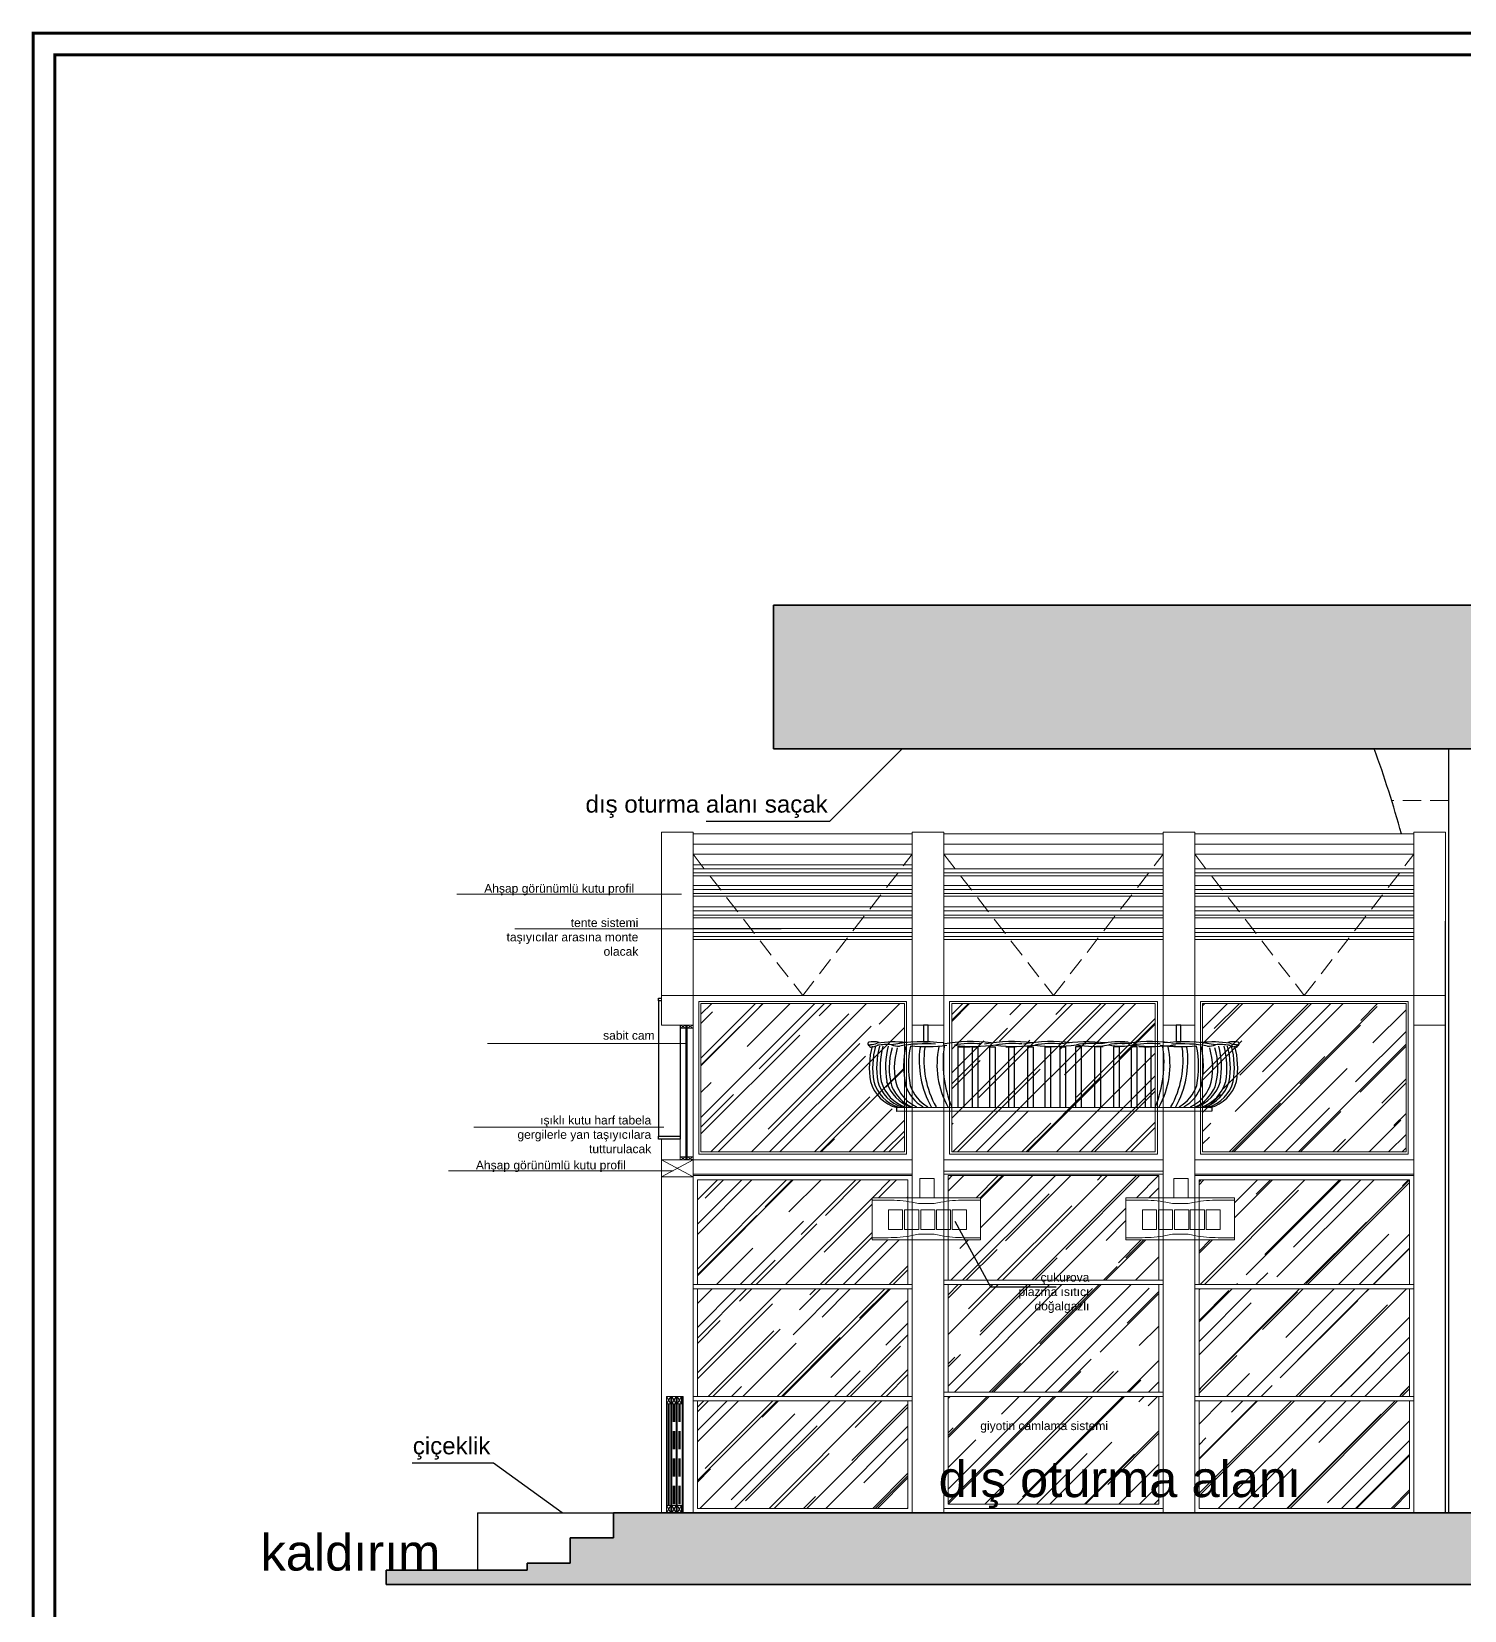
# Model space of a CAD drawing. Header units: millimetres. Extents: x 54215 to 67697, y 23496 to 56611.
# Drawn here: x 55067 to 56064, y 42709 to 43809 of the extents above; entities that cross this region are included whole.
import ezdxf

# ---------------------------------------------------------------- set-up
doc = ezdxf.new("R2010")
doc.units = ezdxf.units.MM
doc.linetypes.add('DASHED', pattern=[19.05, 12.7, -6.35])
for name, color, linetype, lineweight in [('- 0.20', 41, 'Continuous', 20), ('- 0.25', 43, 'Continuous', 25), ('no3_ahsap gorunus arka ince', 53, 'Continuous', 15), ('no3_ahsap gorunus on ince', 32, 'Continuous', 13), ('no3_cam kesit arka', 141, 'Continuous', 18), ('no3_duvar kaplama', 8, 'Continuous', 0), ('no3_duvar kaplama trimli', 8, 'Continuous', 0), ('no3_duvar mevcut', 4, 'Continuous', 35), ('no3_elektrik işaretleri', 10, 'Continuous', 0), ('no3_kutu profil gorunus', 8, 'Continuous', 0), ('no3_kutuprofil kesit', 74, 'Continuous', 18), ('no3_tefriş arka ince', 65, 'Continuous', 13), ('no3_yazı duvar', 152, 'Continuous', 0)]:
    doc.layers.add(name, color=color, linetype=linetype, lineweight=lineweight)
doc.layers.add('0 rölöve', color=7, linetype='Continuous', true_color=0xf1380e)
doc.layers.add('no3_ahsap kesit on', color=7, linetype='Continuous', lineweight=20, true_color=0xfca103)
doc.layers.add('no3_doğrama gorunus', color=7, linetype='Continuous', lineweight=0, true_color=0x004d4d)
doc.styles.get("Standard").update_dxf_attribs({"font": 'arial.ttf'})

# ---------------------------------------------------------------- blocks, each defined once
blk = doc.blocks.new('are6bk')
blk.add_lwpolyline([(57039.1, 26913.6), (57039.1, 26927), (57029.2, 26927), (57029.2, 26913.6)])
for points in [[(56995.9, 26884.2), (57071.5, 26884.2), (57071.5, 26913.6), (56995.9, 26913.6)], [(57007.4, 26891.4), (57017.2, 26891.4), (57017.2, 26905.3), (57007.4, 26905.3)], [(57018.5, 26891.4), (57028.4, 26891.4), (57028.4, 26905.3), (57018.5, 26905.3)], [(57029.8, 26891.4), (57039.7, 26891.4), (57039.7, 26905.3), (57029.8, 26905.3)], [(57040.7, 26891.4), (57050.6, 26891.4), (57050.6, 26905.3), (57040.7, 26905.3)], [(57051.8, 26891.4), (57061.6, 26891.4), (57061.6, 26905.3), (57051.8, 26905.3)]]:
    blk.add_lwpolyline(points, close=True)
for points in [[(56995.9, 26912), (57007.2, 26912, -0.046816), (57023.7, 26910.5, -0.013036), (57028.2, 26909.5), (57033.7, 26909.5)], [(57071.5, 26912), (57060.2, 26912, 0.046816), (57043.7, 26910.5, 0.013036), (57039.2, 26909.5), (57033.7, 26909.5)], [(56995.9, 26885.8), (57007.2, 26885.8, 0.046816), (57023.7, 26887.3, 0.013036), (57028.2, 26888.3), (57033.7, 26888.3)], [(57071.5, 26885.8), (57060.2, 26885.8, -0.046816), (57043.7, 26887.3, -0.013036), (57039.2, 26888.3), (57033.7, 26888.3)]]:
    blk.add_lwpolyline(points, format="xyb")
blk = doc.blocks.new('sepepepryh j')
for p, q in [((11904.1, 23556.3), (11904.1, 23514.1)), ((11904.1, 23556.3), (11908.1, 23556.3)), ((11908.1, 23556.3), (11908.1, 23514.1)), ((11908.6, 23556.3), (11912.6, 23556.3)), ((11913.9, 23556.3), (11913.9, 23514.1)), ((11913.9, 23556.3), (11917.9, 23556.3)), ((11917.9, 23556.3), (11917.9, 23514.1)), ((11926.1, 23556.3), (11926.1, 23514.1)), ((11926.1, 23556.3), (11930.1, 23556.3)), ((11930.1, 23556.3), (11930.1, 23514.1)), ((11937.4, 23556.3), (11941.4, 23556.3)), ((11939.3, 23556.3), (11939.3, 23514.1)), ((11939.3, 23556.3), (11943.3, 23556.3)), ((11943.3, 23556.3), (11943.3, 23514.1)), ((11952.6, 23556.3), (11952.6, 23514.1)), ((11952.6, 23556.3), (11956.6, 23556.3)), ((11956.6, 23556.3), (11956.6, 23514.1)), ((11964.6, 23556.3), (11964.6, 23514.1)), ((11964.6, 23556.3), (11968.6, 23556.3)), ((11968.6, 23556.3), (11968.6, 23514.1)), ((11975.1, 23556.3), (11975.1, 23514.1)), ((11975.1, 23556.3), (11979.1, 23556.3)), ((11979.1, 23556.3), (11979.1, 23514.1)), ((11986, 23556.3), (11986, 23514.1)), ((11990, 23556.3), (11986, 23556.3)), ((11990, 23556.3), (11990, 23514.1)), ((11999.3, 23556.3), (11999.3, 23514.1)), ((12003.3, 23556.3), (11999.3, 23556.3)), ((12005.2, 23556.3), (12001.2, 23556.3)), ((12003.3, 23556.3), (12003.3, 23514.1)), ((12012.4, 23556.3), (12012.4, 23514.1)), ((12016.4, 23556.3), (12012.4, 23556.3)), ((12016.4, 23556.3), (12016.4, 23514.1)), ((12024.7, 23556.3), (12024.7, 23514.1)), ((12028.7, 23556.3), (12024.7, 23556.3)), ((12028.7, 23556.3), (12028.7, 23514.1)), ((12034, 23556.3), (12030, 23556.3)), ((12033.6, 23556.3), (12037.6, 23556.3)), ((12034.5, 23556.3), (12034.5, 23514.1)), ((12038.5, 23556.3), (12034.5, 23556.3)), ((12038.5, 23556.3), (12038.5, 23514.1))]:
    blk.add_line(p, q)
blk.add_lwpolyline([(11861.6, 23514.1), (12081, 23514.5), (12081, 23511.7), (11861.6, 23511.3)], close=True)
for centre, radius, start, end in [((11842.7, 23558.5), 1.39, 122.3781, 261.0693), ((11845.1, 23547), 13, 71.43, 104.2056), ((11901.7, 23542), 59.3, 165.5104, 189.4557), ((11843.3, 23557.1), 0.868, 106.0011, 270.1074), ((11842.9, 23571.1), 13.1, 270.9444, 292.1774), ((11842.4, 23570.4), 14.2, 273.971, 294.2875), ((11904, 23542), 59.3, 165.5104, 189.4557), ((11906.8, 23542), 59.3, 165.5104, 189.4557), ((11859.4, 23482.1), 77.7, 83.6459, 98.5302), ((11854.6, 23517.7), 40.3, 85.3931, 99.1667), ((11909.2, 23542), 59.3, 165.5104, 189.4557), ((11913, 23542), 59.3, 165.5104, 189.4557), ((11902.8, 23541.8), 46.6, 162.7546, 196.5012), ((11880, 23441.6), 118.3, 83.2772, 100.8191), ((11862.2, 23567.5), 10.6, 245.6833, 277.0788), ((11906.4, 23541.8), 46.6, 162.7546, 196.5012), ((11881.1, 23457.6), 100.9, 85.7874, 100.0182), ((11936.5, 23542.9), 70.2, 168.4652, 191.0202), ((11939.8, 23542.9), 70.2, 168.4652, 191.0202), ((11880.9, 23680.8), 124.2, 265.4247, 277.1494), ((11944, 23547.1), 66.9, 172.3915, 209.0965), ((11947.3, 23547.1), 66.9, 172.3915, 209.0965), ((11949.1, 23543.8), 59.6, 167.6962, 209.3281), ((11976.2, 23545.4), 82.5, 172.0041, 201.8069), ((11913, 23458.2), 101.9, 81.9794, 100.8718), ((11914.1, 23492.4), 66.3, 84.906, 100.8005), ((11915, 23663.5), 106.8, 262.8363, 278.3951), ((11941.8, 23458.2), 101.9, 81.9794, 100.8718), ((11942.9, 23492.4), 66.3, 84.906, 100.8005), ((11943.8, 23663.5), 106.8, 262.8363, 278.3951), ((11969, 23458.2), 101.9, 81.9794, 100.8718), ((11970.1, 23492.4), 66.3, 84.906, 100.8005), ((11971, 23663.5), 106.8, 262.8363, 278.3951), ((11993.8, 23449.7), 110.2, 83.0014, 99.2894), ((11998.1, 23476.5), 82.2, 85.7872, 98.0408), ((11997.9, 23612.4), 55.7, 258.2914, 281.5629), ((12017, 23506.3), 53.7, 84.0543, 103.8936), ((12020.2, 23493.6), 65.2, 85.6911, 99.8146), ((12017.4, 23591.8), 35, 256.2999, 285.0593), ((12038, 23458.2), 101.9, 81.9794, 100.8718), ((12039.1, 23492.4), 66.3, 84.906, 100.8005), ((12040, 23663.5), 106.8, 262.8363, 278.3951), ((11965.1, 23545.4), 82.5, 338.1931, 7.9959), ((11992.2, 23543.8), 59.6, 330.6719, 12.3038), ((12060.4, 23680.8), 124.2, 262.8506, 274.5753), ((12061.2, 23441.6), 118.3, 79.1809, 96.7228), ((11994, 23547.1), 66.9, 330.9035, 7.6085), ((12060.2, 23457.6), 100.9, 79.9818, 94.2126), ((11997.3, 23547.1), 66.9, 330.9035, 7.6085), ((12001.5, 23542.9), 70.2, 348.9798, 11.5348), ((12081.9, 23482.1), 77.7, 81.4698, 96.3541), ((12004.8, 23542.9), 70.2, 348.9798, 11.5348), ((12079.1, 23567.5), 10.6, 262.9212, 294.3167), ((12034.9, 23541.8), 46.6, 343.4988, 17.2454), ((12038.5, 23541.8), 46.6, 343.4988, 17.2454), ((12086.7, 23517.7), 40.3, 80.8333, 94.6069), ((12028.3, 23542), 59.3, 350.5443, 14.4896), ((12032.1, 23542), 59.3, 350.5443, 14.4896), ((12034.5, 23542), 59.3, 350.5443, 14.4896), ((12096.2, 23547), 13, 75.7944, 108.57), ((12098.9, 23570.4), 14.2, 245.7125, 266.029), ((12098.4, 23571.1), 13.1, 247.8226, 269.0556), ((12037.3, 23542), 59.3, 350.5443, 14.4896), ((12039.6, 23542), 59.3, 350.5443, 14.4896), ((12098, 23557.1), 0.868, 269.8926, 73.9989), ((12098.6, 23558.5), 1.39, 278.9307, 57.6219), ((11868.4, 23539.5), 26.3, 196.1295, 255.038), ((11870.7, 23539.5), 26.3, 196.1295, 252.1177), ((11873.5, 23539.5), 26.3, 196.1295, 252.1177), ((11875.9, 23539.5), 26.3, 196.1295, 252.1177), ((11879.7, 23539.5), 26.3, 196.1295, 252.1177), ((11883.7, 23539.6), 27.8, 203.2493, 244.3273), ((11887.3, 23539.6), 27.8, 203.2493, 244.3273), ((11893.1, 23537.9), 26.8, 198.1335, 240.3711), ((11896.4, 23537.9), 26.8, 198.1335, 240.3711), ((12044.9, 23537.9), 26.8, 299.6289, 341.8665), ((12048.2, 23537.9), 26.8, 299.6289, 341.8665), ((12054, 23539.6), 27.8, 295.6727, 336.7507), ((12061.6, 23539.5), 26.3, 287.8823, 343.8705), ((12057.6, 23539.6), 27.8, 295.6727, 336.7507), ((12065.4, 23539.5), 26.3, 287.8823, 343.8705), ((12067.7, 23539.5), 26.3, 287.8823, 343.8705), ((12070.6, 23539.5), 26.3, 287.8823, 343.8705), ((12072.9, 23539.5), 26.3, 284.962, 343.8705)]:
    blk.add_arc(centre, radius, start, end)

msp = doc.modelspace()

# ---------------------------------------------------------------- hatches: boundary and pattern name
at = {"layer": 'no3_duvar kaplama'}
h = msp.add_hatch(dxfattribs=at)
h.set_pattern_fill('JIS_STN_2.5', color=256, scale=3)
h.set_pattern_definition([(45, (43807.661, 19545.4995), (-5.3033009, 5.3033009), []), (45, (43812.956, 19545.4995), (-5.3033009, 5.3033009), [3.6, -1.5])])
h.paths.add_polyline_path([(56962.143, 43363.956), (56962.143, 43323.956), (56978.143, 43323.956), (56978.143, 43363.956), (57083.143, 43363.956), (57083.143, 43323.956), (57099.143, 43323.956), (57099.143, 43363.956), (57204.143, 43363.956), (57204.143, 43323.956), (57220.143, 43323.956), (57220.143, 43363.956), (57325.143, 43363.956), (57325.143, 43323.956), (57409.143, 43323.956), (57409.143, 43363.956), (57545.809, 43363.956), (57545.809, 43323.956), (57592.309, 43323.956), (57592.309, 42768.956), (57578.309, 42768.956), (56093.309, 42768.956), (56093.309, 42772.956), (56093.309, 42777.456), (55471.809, 42777.456), (55471.809, 42759.956), (55441.809, 42759.956), (55441.809, 42742.456), (55411.809, 42742.456), (55411.809, 42737.456), (55313.583, 42737.456), (55313.583, 42727.456), (57631.659, 42727.456), (57631.659, 43409.456), (55583.309, 43409.456), (55583.309, 43309.456), (56083.309, 43309.456), (56083.309, 43323.956), (56093.309, 43323.956), (56143.643, 43323.956), (56143.643, 43363.956), (56248.643, 43363.956), (56248.643, 43323.956), (56264.643, 43323.956), (56264.643, 43363.956), (56369.643, 43363.956), (56369.643, 43323.956), (56385.643, 43323.956), (56385.643, 43363.956), (56490.643, 43363.956), (56490.643, 43326.338), (56506.643, 43326.338), (56506.643, 43363.956), (56611.643, 43363.956), (56611.643, 43323.956), (56627.643, 43323.956), (56627.643, 43363.956), (56732.643, 43363.956), (56732.643, 43323.956), (56740.643, 43323.956), (56748.643, 43323.956), (56748.643, 43363.956), (56786.643, 43363.956), (56786.643, 43323.956), (56857.143, 43323.956), (56857.143, 43363.956)])
h.paths.add_polyline_path([(55219.701, 42730.389), (55357.699, 42730.389), (55357.699, 42768.808), (55219.701, 42768.808)], flags=9)
h = msp.add_hatch(dxfattribs=at)
h.set_pattern_fill('AR-RROOF', color=256, angle=45)
h.set_pattern_definition([(45, (43807.66, 19545.5), (21.552615, 57.47364), [381, -50.8, 127, -25.4]), (45, (43822.568, 19578.367), (-41.847994, 5.92697), [76.2, -8.382, 152.4, -19.05]), (45, (43801.375, 19569.746), (81.36112, 105.428207), [203.2, -35.56, 101.6, -25.4])])
h.paths.add_polyline_path([(55674.475, 43028.731), (55674.475, 43132.051), (55532.809, 43132.051), (55532.809, 43028.731)])
h.paths.add_polyline_path([(55707.475, 43132.051), (55707.475, 43028.731), (55849.142, 43028.731), (55849.142, 43132.051)])
h.paths.add_polyline_path([(55882.142, 43132.051), (55882.142, 43028.731), (56023.809, 43028.731), (56023.809, 43132.051)])
h.paths.add_polyline_path([(55676.975, 42936.328), (55676.975, 42967.402), (55651.94, 42967.402), (55651.94, 42996.802), (55676.975, 42996.802), (55676.975, 43009.265), (55530.309, 43009.265), (55530.309, 42936.328)])
h.paths.add_polyline_path([(55676.975, 42858.392), (55676.975, 42933.328), (55530.309, 42933.328), (55530.309, 42858.392)])
h.paths.add_polyline_path([(55530.309, 42855.392), (55530.309, 42780.456), (55676.975, 42780.456), (55676.975, 42855.392)])
h.paths.add_polyline_path([(55851.642, 42861.392), (55851.642, 42936.328), (55704.975, 42936.328), (55704.975, 42861.392)])
h.paths.add_polyline_path([(55704.975, 42858.392), (55704.975, 42783.456), (55851.642, 42783.456), (55851.642, 42858.392)])
h.paths.add_polyline_path([(55828.768, 42996.802), (55851.642, 42996.802), (55851.642, 43012.265), (55704.975, 43012.265), (55704.975, 42996.802), (55727.54, 42996.802), (55727.54, 42967.402), (55704.975, 42967.402), (55704.975, 42939.328), (55851.642, 42939.328), (55851.642, 42967.402), (55828.768, 42967.402)])
h.paths.add_polyline_path([(56026.309, 42936.328), (56026.309, 43009.265), (55879.642, 43009.265), (55879.642, 42996.802), (55904.368, 42996.802), (55904.368, 42967.402), (55879.642, 42967.402), (55879.642, 42936.328)])
h.paths.add_polyline_path([(56026.309, 42858.392), (56026.309, 42933.328), (55879.642, 42933.328), (55879.642, 42858.392)])
h.paths.add_polyline_path([(55879.642, 42855.392), (55879.642, 42780.456), (56026.309, 42780.456), (56026.309, 42855.392)])
h.paths.add_polyline_path([(55690.275, 42773.431), (55958.752, 42773.431), (55958.752, 42821.57), (55690.275, 42821.57)], flags=9)

# ---------------------------------------------------------------- linework, layer by layer
at = {"layer": '- 0.25'}
for p, q in [((56053.309, 43309.456), (56053.309, 42777.456)), ((56051.309, 42777.456), (56051.309, 43189.456)), ((55377.309, 42777.456), (55471.809, 42777.456)), ((55377.309, 42777.456), (55377.309, 42737.456))]:
    msp.add_line(p, q, dxfattribs=at)
msp.add_arc((55298.853, 43051.796), 748.517, 15.363986, 20.134662, dxfattribs=at)
for p, q in [((55503.309, 43133.882), (55503.309, 43039.646)), ((55518.309, 43116.988), (55518.309, 43039.646)), ((55709.507, 42980.457), (55734.554, 42934.887)), ((55734.554, 42934.887), (55780.106, 42934.887)), ((55511.754, 42777.456), (55512.55, 42777.456))]:
    msp.add_line(p, q)
at = {"color": 252, "const_width": 2.135}
for points in [[(58557.476, 42007.826), (55067.754, 42007.826), (55067.754, 43807.826), (58557.476, 43807.826), (58557.476, 42668.777, -0.41421356), (58532.389, 42643.691), (58153.583, 42643.691, 0.41421356), (58143.549, 42633.656), (58143.549, 42389.819, 0.41421356), (58153.583, 42379.784), (58532.389, 42379.784, -0.41421356), (58557.476, 42354.698), (58557.476, 42007.826)], [(58542.424, 42668.777, -0.41421356), (58532.389, 42658.743), (58153.583, 42658.743, 0.41421356), (58128.497, 42633.656), (58128.497, 42389.819, 0.41421356), (58153.583, 42364.732), (58532.389, 42364.732, -0.41421356), (58542.424, 42354.698), (58542.424, 42022.878), (55082.806, 42022.878), (55082.806, 43792.774), (58542.424, 43792.774), (58542.424, 42668.777)]]:
    msp.add_lwpolyline(points, format="xyb", dxfattribs=at)
msp.add_lwpolyline([(55505.309, 43133.882), (55503.309, 43133.882), (55503.309, 43135.882), (55505.309, 43135.882)])
for points in [[(55687.708, 43105.471), (55690.975, 43105.471), (55690.975, 43116.988), (55687.708, 43116.988)], [(55863.781, 43105.471), (55867.049, 43105.471), (55867.049, 43116.988), (55863.781, 43116.988)], [(55503.309, 43039.646), (55518.309, 43039.646), (55518.309, 43037.646), (55503.309, 43037.646)]]:
    msp.add_lwpolyline(points, close=True)
at = {"layer": '0 rölöve'}
for points in [[(55672.979, 43309.456), (55622.4, 43258.877), (55536.426, 43258.877)], [(55436.195, 42777.456), (55388.287, 42812.09), (55331.757, 42812.09)]]:
    msp.add_lwpolyline(points, dxfattribs=at)
at = {"layer": 'no3_ahsap gorunus arka ince'}
for p, q in [((55527.309, 43250.115), (55679.975, 43250.115)), ((55527.309, 43243.044), (55679.975, 43243.044)), ((55701.975, 43250.115), (55854.642, 43250.115)), ((55701.975, 43243.044), (55854.642, 43243.044)), ((55876.642, 43250.115), (56029.309, 43250.115)), ((55876.642, 43243.044), (56029.309, 43243.044)), ((55527.309, 43235.973), (55679.975, 43235.973)), ((55701.975, 43235.973), (55854.642, 43235.973)), ((55876.642, 43235.973), (56029.309, 43235.973)), ((55527.309, 43137.604), (55679.975, 43137.604)), ((55701.975, 43137.604), (55854.642, 43137.604)), ((55876.642, 43137.604), (56029.309, 43137.604)), ((55527.309, 43116.988), (55527.309, 42777.456)), ((55679.975, 43116.988), (55679.975, 42777.456)), ((55701.975, 43116.988), (55701.975, 42777.456)), ((55854.642, 43116.988), (55854.642, 42777.456)), ((55876.642, 43116.988), (55876.642, 42777.456)), ((56029.309, 43116.988), (56029.309, 42777.456)), ((56051.309, 43116.988), (56051.309, 42777.456)), ((55505.309, 43037.646), (55505.309, 42777.456)), ((55527.309, 43023.231), (55679.975, 43023.231)), ((55701.975, 43023.231), (55854.642, 43023.231)), ((55876.642, 43023.231), (56029.309, 43023.231)), ((55527.309, 43013.231), (55679.975, 43013.231)), ((55701.975, 43013.231), (55854.642, 43013.231)), ((55876.642, 43013.231), (56029.309, 43013.231))]:
    msp.add_line(p, q, dxfattribs=at)
at = {"layer": 'no3_ahsap gorunus on ince'}
for p, q in [((55505.309, 43137.551), (55505.309, 43251.313)), ((55527.309, 43251.313), (55505.309, 43251.313)), ((55527.309, 43137.551), (55527.309, 43251.313)), ((55679.975, 43251.313), (55701.975, 43251.313)), ((55679.975, 43137.551), (55679.975, 43251.313)), ((55701.975, 43137.551), (55701.975, 43251.313)), ((55854.642, 43251.313), (55876.642, 43251.313)), ((55854.642, 43137.551), (55854.642, 43251.313)), ((55876.642, 43137.551), (55876.642, 43251.313)), ((56029.309, 43251.313), (56051.309, 43251.313)), ((56029.309, 43137.551), (56029.309, 43251.313)), ((56051.309, 43137.551), (56051.309, 43251.313))]:
    msp.add_line(p, q, dxfattribs=at)
at = {"layer": 'no3_ahsap kesit on'}
for points in [[(55505.309, 43137.551), (55505.309, 43116.988), (55527.309, 43116.988), (55527.309, 43137.551)], [(55679.975, 43137.551), (55679.975, 43116.988), (55701.975, 43116.988), (55701.975, 43137.551)], [(55854.642, 43137.551), (55854.642, 43116.988), (55876.642, 43116.988), (55876.642, 43137.551)], [(56029.309, 43137.551), (56029.309, 43116.988), (56051.309, 43116.988), (56051.309, 43137.551)]]:
    msp.add_lwpolyline(points, close=True, dxfattribs=at)
at = {"layer": 'no3_cam kesit arka'}
for p, q in [((55522.309, 43023.231), (55522.309, 43116.988)), ((55522.809, 43023.231), (55522.809, 43116.988)), ((55523.309, 43023.231), (55523.309, 43116.988)), ((55509.754, 42853.392), (55509.754, 42782.456)), ((55510.254, 42853.392), (55510.254, 42782.456)), ((55510.754, 42853.392), (55510.754, 42782.456))]:
    msp.add_line(p, q, dxfattribs=at)
at = {"layer": 'no3_cam kesit arka', "linetype": 'DASHED'}
for p, q in [((55513.55, 42853.392), (55513.55, 42782.456)), ((55514.05, 42853.392), (55514.05, 42782.456)), ((55514.55, 42853.392), (55514.55, 42782.456)), ((55517.346, 42853.392), (55517.346, 42782.456)), ((55517.846, 42853.392), (55517.846, 42782.456)), ((55518.346, 42853.392), (55518.346, 42782.456))]:
    msp.add_line(p, q, dxfattribs=at)
at = {"layer": 'no3_doğrama gorunus'}
for points in [[(55679.975, 42933.328), (55527.309, 42933.328), (55527.309, 43012.265), (55679.975, 43012.265)], [(55854.642, 42936.328), (55701.975, 42936.328), (55701.975, 43015.265), (55854.642, 43015.265)], [(55851.642, 42939.328), (55704.975, 42939.328), (55704.975, 43012.265), (55851.642, 43012.265)], [(56029.309, 42933.328), (55876.642, 42933.328), (55876.642, 43012.265), (56029.309, 43012.265)], [(55676.975, 42936.328), (55530.309, 42936.328), (55530.309, 43009.265), (55676.975, 43009.265)], [(56026.309, 42936.328), (55879.642, 42936.328), (55879.642, 43009.265), (56026.309, 43009.265)], [(55679.975, 42855.392), (55527.309, 42855.392), (55527.309, 42936.328), (55679.975, 42936.328)], [(55854.642, 42858.392), (55701.975, 42858.392), (55701.975, 42939.328), (55854.642, 42939.328)], [(55851.642, 42861.392), (55704.975, 42861.392), (55704.975, 42936.328), (55851.642, 42936.328)], [(56029.309, 42855.392), (55876.642, 42855.392), (55876.642, 42936.328), (56029.309, 42936.328)], [(55676.975, 42858.392), (55530.309, 42858.392), (55530.309, 42933.328), (55676.975, 42933.328)], [(56026.309, 42858.392), (55879.642, 42858.392), (55879.642, 42933.328), (56026.309, 42933.328)], [(55679.975, 42777.456), (55527.309, 42777.456), (55527.309, 42858.392), (55679.975, 42858.392)], [(55854.642, 42780.456), (55701.975, 42780.456), (55701.975, 42861.392), (55854.642, 42861.392)], [(55851.642, 42783.456), (55704.975, 42783.456), (55704.975, 42858.392), (55851.642, 42858.392)], [(56029.309, 42777.456), (55876.642, 42777.456), (55876.642, 42858.392), (56029.309, 42858.392)], [(55676.975, 42780.456), (55530.309, 42780.456), (55530.309, 42855.392), (55676.975, 42855.392)], [(56026.309, 42780.456), (55879.642, 42780.456), (55879.642, 42855.392), (56026.309, 42855.392)]]:
    msp.add_lwpolyline(points, close=True, dxfattribs=at)
at = {"layer": 'no3_duvar kaplama'}
for p, q in [((55679.975, 43228.66), (55527.309, 43228.66)), ((55679.975, 43225.854), (55527.309, 43225.854)), ((55679.975, 43223.049), (55527.309, 43223.049)), ((55679.975, 43221.045), (55527.309, 43221.045)), ((55854.642, 43225.854), (55701.975, 43225.854)), ((55854.642, 43223.049), (55701.975, 43223.049)), ((55854.642, 43221.045), (55701.975, 43221.045)), ((56029.309, 43225.854), (55876.642, 43225.854)), ((56029.309, 43223.049), (55876.642, 43223.049)), ((56029.309, 43221.045), (55876.642, 43221.045)), ((55679.975, 43214.356), (55527.309, 43214.356)), ((55679.975, 43211.551), (55527.309, 43211.551)), ((55679.975, 43208.746), (55527.309, 43208.746)), ((55854.642, 43214.356), (55701.975, 43214.356)), ((55854.642, 43211.551), (55701.975, 43211.551)), ((55854.642, 43208.746), (55701.975, 43208.746)), ((56029.309, 43214.356), (55876.642, 43214.356)), ((56029.309, 43211.551), (55876.642, 43211.551)), ((56029.309, 43208.746), (55876.642, 43208.746)), ((55679.975, 43206.742), (55527.309, 43206.742)), ((55679.975, 43199.3), (55527.309, 43199.3)), ((55854.642, 43206.742), (55701.975, 43206.742)), ((55854.642, 43199.3), (55701.975, 43199.3)), ((56029.309, 43206.742), (55876.642, 43206.742)), ((56029.309, 43199.3), (55876.642, 43199.3)), ((55679.975, 43196.495), (55527.309, 43196.495)), ((55679.975, 43193.689), (55527.309, 43193.689)), ((55679.975, 43191.686), (55527.309, 43191.686)), ((55854.642, 43196.495), (55701.975, 43196.495)), ((55854.642, 43193.689), (55701.975, 43193.689)), ((55854.642, 43191.686), (55701.975, 43191.686)), ((56029.309, 43196.495), (55876.642, 43196.495)), ((56029.309, 43193.689), (55876.642, 43193.689)), ((56029.309, 43191.686), (55876.642, 43191.686)), ((55679.975, 43184.244), (55527.309, 43184.244)), ((55679.975, 43181.439), (55527.309, 43181.439)), ((55679.975, 43178.633), (55527.309, 43178.633)), ((55679.975, 43176.63), (55527.309, 43176.63)), ((55854.642, 43184.244), (55701.975, 43184.244)), ((55854.642, 43181.439), (55701.975, 43181.439)), ((55854.642, 43178.633), (55701.975, 43178.633)), ((55854.642, 43176.63), (55701.975, 43176.63)), ((56029.309, 43184.244), (55876.642, 43184.244)), ((56029.309, 43181.439), (55876.642, 43181.439)), ((56029.309, 43178.633), (55876.642, 43178.633)), ((56029.309, 43176.63), (55876.642, 43176.63))]:
    msp.add_line(p, q, dxfattribs=at)
at = {"layer": 'no3_duvar kaplama trimli', "linetype": 'DASHED'}
for p, q in [((55527.309, 43235.973), (55603.642, 43137.604)), ((55603.642, 43137.604), (55679.975, 43235.973)), ((55701.975, 43235.973), (55778.309, 43137.604)), ((55778.309, 43137.604), (55854.642, 43235.973)), ((55876.642, 43235.973), (55952.975, 43137.604)), ((55952.975, 43137.604), (56029.309, 43235.973))]:
    msp.add_line(p, q, dxfattribs=at)
at = {"layer": 'no3_duvar mevcut'}
for p, q in [((55583.309, 43409.456), (57631.659, 43409.456)), ((55583.309, 43409.456), (55583.309, 43309.456)), ((55583.309, 43309.456), (56083.309, 43309.456)), ((55471.809, 42777.456), (56093.309, 42777.456)), ((55471.809, 42777.456), (55471.809, 42759.956)), ((55441.809, 42742.456), (55441.809, 42759.956)), ((55441.809, 42759.956), (55471.809, 42759.956)), ((55313.583, 42737.456), (55411.809, 42737.456)), ((55313.583, 42727.456), (55313.583, 42737.456)), ((55411.809, 42742.456), (55441.809, 42742.456)), ((55411.809, 42742.456), (55411.809, 42737.456)), ((55313.583, 42727.456), (57631.659, 42727.456))]:
    msp.add_line(p, q, dxfattribs=at)
at = {"layer": 'no3_kutu profil gorunus'}
for p, q in [((55518.309, 43025.231), (55518.309, 43114.988)), ((55527.309, 43025.231), (55527.309, 43114.988)), ((55511.854, 42858.392), (55511.854, 42777.456)), ((55512.45, 42858.392), (55512.45, 42777.456)), ((55515.55, 42858.392), (55512.55, 42853.392)), ((55515.55, 42853.392), (55512.55, 42858.392)), ((55515.65, 42858.392), (55515.65, 42777.456)), ((55516.246, 42858.392), (55516.246, 42777.456)), ((55516.346, 42858.392), (55519.346, 42853.392)), ((55516.346, 42853.392), (55519.346, 42858.392)), ((55519.75, 42858.392), (55519.75, 42777.456)), ((55520.346, 42858.392), (55520.346, 42777.456)), ((55515.55, 42777.456), (55512.55, 42782.456)), ((55515.55, 42782.456), (55512.55, 42777.456)), ((55516.346, 42777.456), (55519.346, 42782.456)), ((55516.346, 42782.456), (55519.346, 42777.456))]:
    msp.add_line(p, q, dxfattribs=at)
for points in [[(55527.309, 43137.551), (55679.975, 43137.551), (55679.975, 43023.231), (55527.309, 43023.231)], [(55531.309, 43133.551), (55675.975, 43133.551), (55675.975, 43027.231), (55531.309, 43027.231)], [(55532.809, 43132.051), (55674.475, 43132.051), (55674.475, 43028.731), (55532.809, 43028.731)], [(55701.975, 43137.551), (55854.642, 43137.551), (55854.642, 43023.231), (55701.975, 43023.231)], [(55705.975, 43133.551), (55850.642, 43133.551), (55850.642, 43027.231), (55705.975, 43027.231)], [(55707.475, 43132.051), (55849.142, 43132.051), (55849.142, 43028.731), (55707.475, 43028.731)], [(55876.642, 43137.551), (56029.309, 43137.551), (56029.309, 43023.231), (55876.642, 43023.231)], [(55880.642, 43133.551), (56025.309, 43133.551), (56025.309, 43027.231), (55880.642, 43027.231)], [(55882.142, 43132.051), (56023.809, 43132.051), (56023.809, 43028.731), (55882.142, 43028.731)], [(55508.754, 42777.456), (55508.754, 42858.392), (55520.346, 42858.392), (55520.346, 42777.456)], [(55515.55, 42858.392), (55515.55, 42853.392), (55512.55, 42853.392), (55512.55, 42858.392)], [(55519.346, 42858.392), (55519.346, 42853.392), (55516.346, 42853.392), (55516.346, 42858.392)], [(55515.55, 42777.456), (55515.55, 42782.456), (55512.55, 42782.456), (55512.55, 42777.456)], [(55519.346, 42777.456), (55519.346, 42782.456), (55516.346, 42782.456), (55516.346, 42777.456)]]:
    msp.add_lwpolyline(points, close=True, dxfattribs=at)
at = {"layer": 'no3_kutuprofil kesit'}
for p, q in [((55518.309, 43116.988), (55522.309, 43114.988)), ((55522.309, 43116.988), (55518.309, 43114.988)), ((55523.309, 43116.988), (55527.309, 43114.988)), ((55527.309, 43116.988), (55523.309, 43114.988)), ((55527.309, 43023.265), (55505.309, 43011.265)), ((55527.309, 43011.265), (55505.309, 43023.265)), ((55518.309, 43023.231), (55522.309, 43025.231)), ((55522.309, 43023.231), (55518.309, 43025.231)), ((55518.309, 43023.231), (55522.309, 43025.231)), ((55522.309, 43023.231), (55518.309, 43025.231)), ((55523.309, 43023.231), (55527.309, 43025.231)), ((55527.309, 43023.231), (55523.309, 43025.231)), ((55523.309, 43023.231), (55527.309, 43025.231)), ((55527.309, 43023.231), (55523.309, 43025.231)), ((55511.754, 42853.392), (55508.754, 42858.392)), ((55511.754, 42858.392), (55508.754, 42853.392)), ((55508.754, 42847.656), (55508.754, 42843.656)), ((55508.754, 42847.656), (55508.754, 42843.656)), ((55508.754, 42818.656), (55508.754, 42814.656)), ((55508.754, 42818.656), (55508.754, 42814.656)), ((55511.754, 42782.456), (55508.754, 42777.456)), ((55511.754, 42777.456), (55508.754, 42782.456)), ((55508.754, 42781.456), (55508.754, 42777.456)), ((55508.754, 42781.456), (55508.754, 42777.456))]:
    msp.add_line(p, q, dxfattribs=at)
for points in [[(55522.309, 43116.988), (55522.309, 43114.988), (55518.309, 43114.988), (55518.309, 43116.988)], [(55527.309, 43116.988), (55527.309, 43114.988), (55523.309, 43114.988), (55523.309, 43116.988)], [(55505.309, 43011.265), (55527.309, 43011.265), (55527.309, 43023.265), (55505.309, 43023.265)], [(55522.309, 43023.231), (55522.309, 43025.231), (55518.309, 43025.231), (55518.309, 43023.231)], [(55522.309, 43023.231), (55522.309, 43025.231), (55518.309, 43025.231), (55518.309, 43023.231)], [(55527.309, 43023.231), (55527.309, 43025.231), (55523.309, 43025.231), (55523.309, 43023.231)], [(55527.309, 43023.231), (55527.309, 43025.231), (55523.309, 43025.231), (55523.309, 43023.231)], [(55511.754, 42858.392), (55511.754, 42853.392), (55508.754, 42853.392), (55508.754, 42858.392)], [(55511.754, 42777.456), (55511.754, 42782.456), (55508.754, 42782.456), (55508.754, 42777.456)]]:
    msp.add_lwpolyline(points, close=True, dxfattribs=at)
at = {"layer": 'no3_tefriş arka ince', "linetype": 'DASHED'}
msp.add_line((56053.309, 43273.456), (56013.797, 43273.456), dxfattribs=at)
at = {"layer": 'no3_yazı duvar'}
for p, q in [((55362.808, 43208.264), (55519.218, 43208.264)), ((55403.245, 43184.009), (55588.68, 43184.009)), ((55384.133, 43104.185), (55522.43, 43104.147)), ((55374.735, 43046.006), (55506.895, 43046.006)), ((55357.002, 43015.573), (55513.412, 43015.573))]:
    msp.add_line(p, q, dxfattribs=at)

# ---------------------------------------------------------------- block references
msp.add_blockref('sepepepryh j', (43807.661, 19545.499))
at = {"layer": 'no3_elektrik işaretleri'}
for p in [(-1343.958, 16083.205), (-1167.13, 16083.205)]:
    msp.add_blockref('are6bk', p, dxfattribs=at)

# ---------------------------------------------------------------- texts
at = {"layer": '- 0.20'}
for s, p in [('dış oturma alanı', (55698.299, 42788.347)), ('kaldırım', (55226.104, 42737.205))]:
    msp.add_text(s, height=25.2, dxfattribs=at).set_placement(p)
at = {"layer": '0 rölöve'}
for s, p in [('dış oturma alanı saçak', (55452.428, 43264.991)), ('çiçeklik', (55332.153, 42818.141))]:
    msp.add_text(s, height=12, dxfattribs=at).set_placement(p)
at = {"layer": 'no3_yazı duvar', "char_height": 6, "width": 108.02303, "attachment_point": 3}
for s, insert in [('Ahşap görünümlü kutu profil ', (55486.259, 43215.244)), ('tente sistemi \\Ptaşıyıcılar arasına monte olacak', (55489.203, 43191.346)), ('sabit cam', (55500.543, 43112.883)), ('ışıklı kutu harf tabela\\Pgergilerle yan taşıyıcılara\\Ptutturulacak', (55498.186, 43053.839)), ('Ahşap görünümlü kutu profil ', (55480.453, 43022.553)), ('çukurova \\Pplazma ısıtıcı\\Pdoğalgazlı', (55803.284, 42944.398)), ('giyotin camlama sistemi', (55816.282, 42841.01))]:
    msp.add_mtext(s, dxfattribs=dict(at, insert=insert))

doc.saveas('drawing.dxf')
